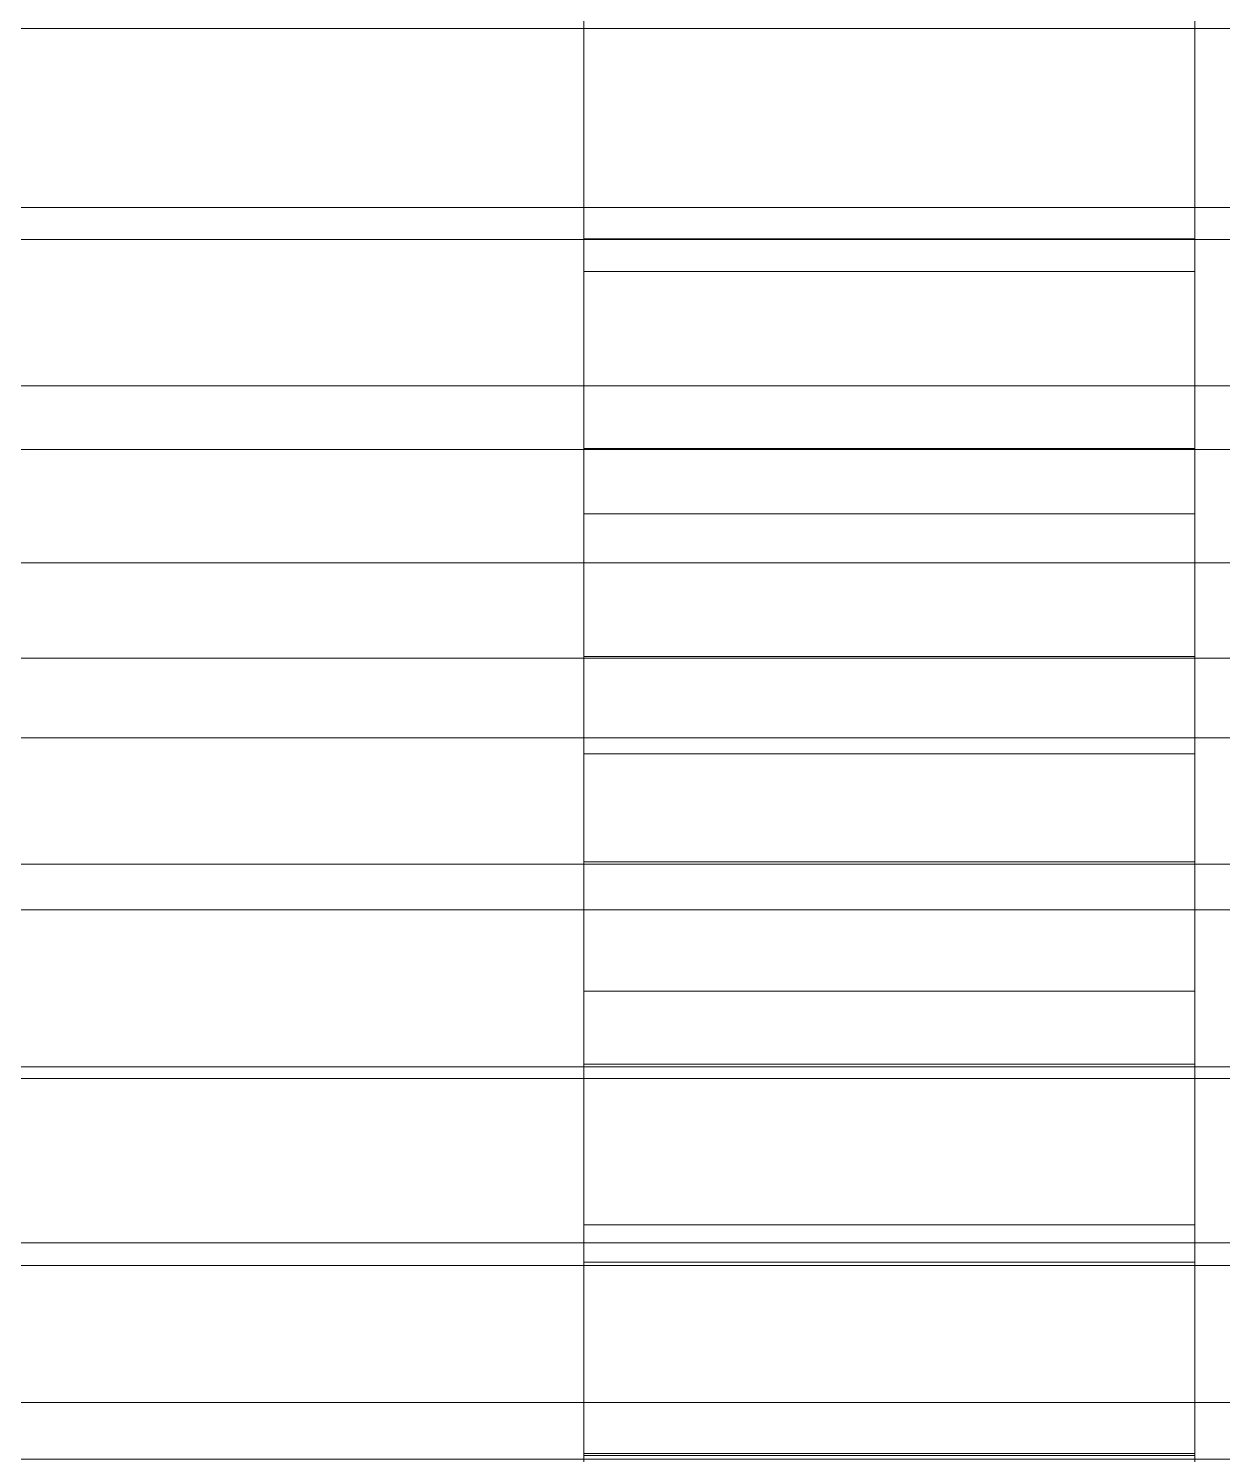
# Model space of a CAD drawing. Header units: millimetres. Extents: x -59 to 55, y -25 to 68.
# Drawn here: x 43.77 to 49.64, y -7 to 0 of the extents above; entities that cross this region are included whole.
import ezdxf

# ---------------------------------------------------------------- set-up
doc = ezdxf.new("R2010")
doc.units = ezdxf.units.MM
doc.layers.add('CIRCOLO_LU', color=7, linetype='Continuous')
doc.layers.add('ORING2', color=7, linetype='Continuous')

msp = doc.modelspace()

# ---------------------------------------------------------------- linework, layer by layer
at = {"layer": 'CIRCOLO_LU', "lineweight": 5}
for points, invisible_edges in [([(46.5, 0, 16.4921), (46.5, 1.0355, 16.4596), (43.5, 1.0355, 16.4596)], 12), ([(43.5, 1.0355, 16.4596), (43.5, 0, 16.4921), (46.5, 0, 16.4921)], 12), ([(49.5, 0, 16.4921), (49.5, 1.0355, 16.4596), (46.5, 1.0355, 16.4596)], 12), ([(46.5, 1.0355, 16.4596), (46.5, 0, 16.4921), (49.5, 0, 16.4921)], 12), ([(52.4982, 0, 16.4921), (52.4982, 1.0355, 16.4596), (49.5, 1.0355, 16.4596)], 12), ([(49.5, 1.0355, 16.4596), (49.5, 0, 16.4921), (52.4982, 0, 16.4921)], 12), ([(46.5, 0.8791, 13.9724), (46.5, 0, 14), (43.5, 0, 14)], 12), ([(43.5, 0, 14), (43.5, 0.8791, 13.9724), (46.5, 0.8791, 13.9724)], 12), ([(49.5, 0.8791, 13.9724), (49.5, 0, 14), (46.5, 0, 14)], 12), ([(46.5, 0, 14), (46.5, 0.8791, 13.9724), (49.5, 0.8791, 13.9724)], 12), ([(52.4982, 0.8791, 13.9724), (52.4982, 0, 14), (49.5, 0, 14)], 12), ([(49.5, 0, 14), (49.5, 0.8791, 13.9724), (52.4982, 0.8791, 13.9724)], 12), ([(46.5, -0.8791, -13.9724), (46.5, 0, -14), (43.5, 0, -14)], 12), ([(43.5, 0, -14), (43.5, -0.8791, -13.9724), (46.5, -0.8791, -13.9724)], 12), ([(43.5, 0, 16.4921), (43.5, -1.0355, 16.4596), (46.5, -1.0355, 16.4596)], 12), ([(43.5, 0, 16.4921), (46.5, -1.0355, 16.4596), (46.5, 0, 16.4921)], 1), ([(43.5, -1.0355, -16.4596), (43.5, 0, -16.4921), (46.5, 0, -16.4921)], 12), ([(43.5, -1.0355, -16.4596), (46.5, 0, -16.4921), (46.5, -1.0355, -16.4596)], 1), ([(46.5, 0, 14), (46.5, -0.8791, 13.9724), (43.5, -0.8791, 13.9724)], 12), ([(43.5, -0.8791, 13.9724), (43.5, 0, 14), (46.5, 0, 14)], 12), ([(49.5, 0, 14), (49.5, -0.8791, 13.9724), (46.5, -0.8791, 13.9724)], 12), ([(46.5, -0.8791, 13.9724), (46.5, 0, 14), (49.5, 0, 14)], 12), ([(46.5, 0, 16.4921), (46.5, -1.0355, 16.4596), (49.5, -1.0355, 16.4596)], 12), ([(46.5, 0, 16.4921), (49.5, -1.0355, 16.4596), (49.5, 0, 16.4921)], 1), ([(46.5, -1.0355, -16.4596), (46.5, 0, -16.4921), (49.5, 0, -16.4921)], 12), ([(46.5, -1.0355, -16.4596), (49.5, 0, -16.4921), (49.5, -1.0355, -16.4596)], 1), ([(49.5, -0.8791, -13.9724), (49.5, 0, -14), (46.5, 0, -14)], 12), ([(46.5, 0, -14), (46.5, -0.8791, -13.9724), (49.5, -0.8791, -13.9724)], 12), ([(49.5, 0, 16.4921), (49.5, -1.0355, 16.4596), (52.4982, -1.0355, 16.4596)], 12), ([(49.5, 0, 16.4921), (52.4982, -1.0355, 16.4596), (52.4982, 0, 16.4921)], 1), ([(52.4982, 0, 14), (52.4982, -0.8791, 13.9724), (49.5, -0.8791, 13.9724)], 12), ([(49.5, -0.8791, 13.9724), (49.5, 0, 14), (52.4982, 0, 14)], 12), ([(52.4982, -0.8791, -13.9724), (52.4982, 0, -14), (49.5, 0, -14)], 12), ([(49.5, 0, -14), (49.5, -0.8791, -13.9724), (52.4982, -0.8791, -13.9724)], 12), ([(49.5, -1.0355, -16.4596), (49.5, 0, -16.4921), (52.4982, 0, -16.4921)], 12), ([(49.5, -1.0355, -16.4596), (52.4982, 0, -16.4921), (52.4982, -1.0355, -16.4596)], 1), ([(46.5, -1.7547, -13.8896), (46.5, -0.8791, -13.9724), (43.5, -0.8791, -13.9724)], 12), ([(43.5, -0.8791, -13.9724), (43.5, -1.7547, -13.8896), (46.5, -1.7547, -13.8896)], 12), ([(46.5, -0.8791, 13.9724), (46.5, -1.7547, 13.8896), (43.5, -1.7547, 13.8896)], 12), ([(43.5, -1.7547, 13.8896), (43.5, -0.8791, 13.9724), (46.5, -0.8791, 13.9724)], 12), ([(49.5, -0.8791, 13.9724), (49.5, -1.7547, 13.8896), (46.5, -1.7547, 13.8896)], 12), ([(46.5, -1.7547, 13.8896), (46.5, -0.8791, 13.9724), (49.5, -0.8791, 13.9724)], 12), ([(49.5, -1.7547, -13.8896), (49.5, -0.8791, -13.9724), (46.5, -0.8791, -13.9724)], 12), ([(46.5, -0.8791, -13.9724), (46.5, -1.7547, -13.8896), (49.5, -1.7547, -13.8896)], 12), ([(52.4982, -0.8791, 13.9724), (52.4982, -1.7547, 13.8896), (49.5, -1.7547, 13.8896)], 12), ([(49.5, -1.7547, 13.8896), (49.5, -0.8791, 13.9724), (52.4982, -0.8791, 13.9724)], 12), ([(52.4982, -1.7547, -13.8896), (52.4982, -0.8791, -13.9724), (49.5, -0.8791, -13.9724)], 12), ([(49.5, -0.8791, -13.9724), (49.5, -1.7547, -13.8896), (52.4982, -1.7547, -13.8896)], 12), ([(43.5, -2.067, -16.3621), (43.5, -1.0355, -16.4596), (46.5, -1.0355, -16.4596)], 12), ([(43.5, -2.067, -16.3621), (46.5, -1.0355, -16.4596), (46.5, -2.067, -16.3621)], 1), ([(43.5, -1.0355, 16.4596), (43.5, -2.067, 16.3621), (46.5, -2.067, 16.3621)], 12), ([(43.5, -1.0355, 16.4596), (46.5, -2.067, 16.3621), (46.5, -1.0355, 16.4596)], 1), ([(46.5, -1.0355, 16.4596), (46.5, -2.067, 16.3621), (49.5, -2.067, 16.3621)], 12), ([(46.5, -1.0355, 16.4596), (49.5, -2.067, 16.3621), (49.5, -1.0355, 16.4596)], 1), ([(46.5, -2.067, -16.3621), (46.5, -1.0355, -16.4596), (49.5, -1.0355, -16.4596)], 12), ([(46.5, -2.067, -16.3621), (49.5, -1.0355, -16.4596), (49.5, -2.067, -16.3621)], 1), ([(49.5, -2.067, -16.3621), (49.5, -1.0355, -16.4596), (52.4982, -1.0355, -16.4596)], 12), ([(49.5, -2.067, -16.3621), (52.4982, -1.0355, -16.4596), (52.4982, -2.067, -16.3621)], 1), ([(49.5, -1.0355, 16.4596), (49.5, -2.067, 16.3621), (52.4982, -2.067, 16.3621)], 12), ([(49.5, -1.0355, 16.4596), (52.4982, -2.067, 16.3621), (52.4982, -1.0355, 16.4596)], 1), ([(46.5, -2.6233, -13.752), (46.5, -1.7547, -13.8896), (43.5, -1.7547, -13.8896)], 12), ([(43.5, -1.7547, -13.8896), (43.5, -2.6233, -13.752), (46.5, -2.6233, -13.752)], 12), ([(46.5, -1.7547, 13.8896), (46.5, -2.6233, 13.752), (43.5, -2.6233, 13.752)], 12), ([(43.5, -2.6233, 13.752), (43.5, -1.7547, 13.8896), (46.5, -1.7547, 13.8896)], 12), ([(49.5, -2.6233, -13.752), (49.5, -1.7547, -13.8896), (46.5, -1.7547, -13.8896)], 12), ([(46.5, -1.7547, -13.8896), (46.5, -2.6233, -13.752), (49.5, -2.6233, -13.752)], 12), ([(49.5, -1.7547, 13.8896), (49.5, -2.6233, 13.752), (46.5, -2.6233, 13.752)], 12), ([(46.5, -2.6233, 13.752), (46.5, -1.7547, 13.8896), (49.5, -1.7547, 13.8896)], 12), ([(52.4982, -2.6233, -13.752), (52.4982, -1.7547, -13.8896), (49.5, -1.7547, -13.8896)], 12), ([(49.5, -1.7547, -13.8896), (49.5, -2.6233, -13.752), (52.4982, -2.6233, -13.752)], 12), ([(52.4982, -1.7547, 13.8896), (52.4982, -2.6233, 13.752), (49.5, -2.6233, 13.752)], 12), ([(49.5, -2.6233, 13.752), (49.5, -1.7547, 13.8896), (52.4982, -1.7547, 13.8896)], 12), ([(43.5, -3.0903, -16.2), (43.5, -2.067, -16.3621), (46.5, -2.067, -16.3621)], 12), ([(43.5, -3.0903, -16.2), (46.5, -2.067, -16.3621), (46.5, -3.0903, -16.2)], 1), ([(43.5, -2.067, 16.3621), (43.5, -3.0903, 16.2), (46.5, -3.0903, 16.2)], 12), ([(43.5, -2.067, 16.3621), (46.5, -3.0903, 16.2), (46.5, -2.067, 16.3621)], 1), ([(46.5, -3.0903, -16.2), (46.5, -2.067, -16.3621), (49.5, -2.067, -16.3621)], 12), ([(46.5, -3.0903, -16.2), (49.5, -2.067, -16.3621), (49.5, -3.0903, -16.2)], 1), ([(46.5, -2.067, 16.3621), (46.5, -3.0903, 16.2), (49.5, -3.0903, 16.2)], 12), ([(46.5, -2.067, 16.3621), (49.5, -3.0903, 16.2), (49.5, -2.067, 16.3621)], 1), ([(49.5, -2.067, 16.3621), (49.5, -3.0903, 16.2), (52.4982, -3.0903, 16.2)], 12), ([(49.5, -2.067, 16.3621), (52.4982, -3.0903, 16.2), (52.4982, -2.067, 16.3621)], 1), ([(49.5, -3.0903, -16.2), (49.5, -2.067, -16.3621), (52.4982, -2.067, -16.3621)], 12), ([(49.5, -3.0903, -16.2), (52.4982, -2.067, -16.3621), (52.4982, -3.0903, -16.2)], 1), ([(46.5, -3.4817, -13.5602), (46.5, -2.6233, -13.752), (43.5, -2.6233, -13.752)], 12), ([(43.5, -2.6233, -13.752), (43.5, -3.4817, -13.5602), (46.5, -3.4817, -13.5602)], 12), ([(46.5, -2.6233, 13.752), (46.5, -3.4817, 13.5602), (43.5, -3.4817, 13.5602)], 12), ([(43.5, -3.4817, 13.5602), (43.5, -2.6233, 13.752), (46.5, -2.6233, 13.752)], 12), ([(49.5, -2.6233, 13.752), (49.5, -3.4817, 13.5602), (46.5, -3.4817, 13.5602)], 12), ([(46.5, -3.4817, 13.5602), (46.5, -2.6233, 13.752), (49.5, -2.6233, 13.752)], 12), ([(49.5, -3.4817, -13.5602), (49.5, -2.6233, -13.752), (46.5, -2.6233, -13.752)], 12), ([(46.5, -2.6233, -13.752), (46.5, -3.4817, -13.5602), (49.5, -3.4817, -13.5602)], 12), ([(52.4982, -2.6233, 13.752), (52.4982, -3.4817, 13.5602), (49.5, -3.4817, 13.5602)], 12), ([(49.5, -3.4817, 13.5602), (49.5, -2.6233, 13.752), (52.4982, -2.6233, 13.752)], 12), ([(52.4982, -3.4817, -13.5602), (52.4982, -2.6233, -13.752), (49.5, -2.6233, -13.752)], 12), ([(49.5, -2.6233, -13.752), (49.5, -3.4817, -13.5602), (52.4982, -3.4817, -13.5602)], 12), ([(43.5, -4.1014, -15.974), (43.5, -3.0903, -16.2), (46.5, -3.0903, -16.2)], 12), ([(43.5, -4.1014, -15.974), (46.5, -3.0903, -16.2), (46.5, -4.1014, -15.974)], 1), ([(43.5, -3.0903, 16.2), (43.5, -4.1014, 15.974), (46.5, -4.1014, 15.974)], 12), ([(43.5, -3.0903, 16.2), (46.5, -4.1014, 15.974), (46.5, -3.0903, 16.2)], 1), ([(46.5, -4.1014, -15.974), (46.5, -3.0903, -16.2), (49.5, -3.0903, -16.2)], 12), ([(46.5, -4.1014, -15.974), (49.5, -3.0903, -16.2), (49.5, -4.1014, -15.974)], 1), ([(46.5, -3.0903, 16.2), (46.5, -4.1014, 15.974), (49.5, -4.1014, 15.974)], 12), ([(46.5, -3.0903, 16.2), (49.5, -4.1014, 15.974), (49.5, -3.0903, 16.2)], 1), ([(49.5, -3.0903, 16.2), (49.5, -4.1014, 15.974), (52.4982, -4.1014, 15.974)], 12), ([(49.5, -3.0903, 16.2), (52.4982, -4.1014, 15.974), (52.4982, -3.0903, 16.2)], 1), ([(49.5, -4.1014, -15.974), (49.5, -3.0903, -16.2), (52.4982, -3.0903, -16.2)], 12), ([(49.5, -4.1014, -15.974), (52.4982, -3.0903, -16.2), (52.4982, -4.1014, -15.974)], 1), ([(46.5, -4.3262, -13.3148), (46.5, -3.4817, -13.5602), (43.5, -3.4817, -13.5602)], 12), ([(43.5, -3.4817, -13.5602), (43.5, -4.3262, -13.3148), (46.5, -4.3262, -13.3148)], 12), ([(46.5, -3.4817, 13.5602), (46.5, -4.3262, 13.3148), (43.5, -4.3262, 13.3148)], 12), ([(43.5, -4.3262, 13.3148), (43.5, -3.4817, 13.5602), (46.5, -3.4817, 13.5602)], 12), ([(49.5, -3.4817, 13.5602), (49.5, -4.3262, 13.3148), (46.5, -4.3262, 13.3148)], 12), ([(46.5, -4.3262, 13.3148), (46.5, -3.4817, 13.5602), (49.5, -3.4817, 13.5602)], 12), ([(49.5, -4.3262, -13.3148), (49.5, -3.4817, -13.5602), (46.5, -3.4817, -13.5602)], 12), ([(46.5, -3.4817, -13.5602), (46.5, -4.3262, -13.3148), (49.5, -4.3262, -13.3148)], 12), ([(52.4982, -4.3262, -13.3148), (52.4982, -3.4817, -13.5602), (49.5, -3.4817, -13.5602)], 12), ([(49.5, -3.4817, -13.5602), (49.5, -4.3262, -13.3148), (52.4982, -4.3262, -13.3148)], 12), ([(52.4982, -3.4817, 13.5602), (52.4982, -4.3262, 13.3148), (49.5, -4.3262, 13.3148)], 12), ([(49.5, -4.3262, 13.3148), (49.5, -3.4817, 13.5602), (52.4982, -3.4817, 13.5602)], 12), ([(43.5, -5.0963, -15.6849), (43.5, -4.1014, -15.974), (46.5, -4.1014, -15.974)], 12), ([(43.5, -5.0963, -15.6849), (46.5, -4.1014, -15.974), (46.5, -5.0963, -15.6849)], 1), ([(43.5, -4.1014, 15.974), (43.5, -5.0963, 15.6849), (46.5, -5.0963, 15.6849)], 12), ([(43.5, -4.1014, 15.974), (46.5, -5.0963, 15.6849), (46.5, -4.1014, 15.974)], 1), ([(46.5, -5.0963, -15.6849), (46.5, -4.1014, -15.974), (49.5, -4.1014, -15.974)], 12), ([(46.5, -5.0963, -15.6849), (49.5, -4.1014, -15.974), (49.5, -5.0963, -15.6849)], 1), ([(46.5, -4.1014, 15.974), (46.5, -5.0963, 15.6849), (49.5, -5.0963, 15.6849)], 12), ([(46.5, -4.1014, 15.974), (49.5, -5.0963, 15.6849), (49.5, -4.1014, 15.974)], 1), ([(49.5, -4.1014, 15.974), (49.5, -5.0963, 15.6849), (52.4982, -5.0963, 15.6849)], 12), ([(49.5, -4.1014, 15.974), (52.4982, -5.0963, 15.6849), (52.4982, -4.1014, 15.974)], 1), ([(49.5, -5.0963, -15.6849), (49.5, -4.1014, -15.974), (52.4982, -4.1014, -15.974)], 12), ([(49.5, -5.0963, -15.6849), (52.4982, -4.1014, -15.974), (52.4982, -5.0963, -15.6849)], 1), ([(46.5, -5.1537, -13.0169), (46.5, -4.3262, -13.3148), (43.5, -4.3262, -13.3148)], 12), ([(43.5, -4.3262, -13.3148), (43.5, -5.1537, -13.0169), (46.5, -5.1537, -13.0169)], 12), ([(46.5, -4.3262, 13.3148), (46.5, -5.1537, 13.0169), (43.5, -5.1537, 13.0169)], 12), ([(43.5, -5.1537, 13.0169), (43.5, -4.3262, 13.3148), (46.5, -4.3262, 13.3148)], 12), ([(49.5, -5.1537, -13.0169), (49.5, -4.3262, -13.3148), (46.5, -4.3262, -13.3148)], 12), ([(46.5, -4.3262, -13.3148), (46.5, -5.1537, -13.0169), (49.5, -5.1537, -13.0169)], 12), ([(49.5, -4.3262, 13.3148), (49.5, -5.1537, 13.0169), (46.5, -5.1537, 13.0169)], 12), ([(46.5, -5.1537, 13.0169), (46.5, -4.3262, 13.3148), (49.5, -4.3262, 13.3148)], 12), ([(52.4982, -5.1537, -13.0169), (52.4982, -4.3262, -13.3148), (49.5, -4.3262, -13.3148)], 12), ([(49.5, -4.3262, -13.3148), (49.5, -5.1537, -13.0169), (52.4982, -5.1537, -13.0169)], 12), ([(52.4982, -4.3262, 13.3148), (52.4982, -5.1537, 13.0169), (49.5, -5.1537, 13.0169)], 12), ([(49.5, -5.1537, 13.0169), (49.5, -4.3262, 13.3148), (52.4982, -4.3262, 13.3148)], 12), ([(43.5, -5.0963, 15.6849), (43.5, -6.0712, 15.334), (46.5, -6.0712, 15.334)], 12), ([(43.5, -5.0963, 15.6849), (46.5, -6.0712, 15.334), (46.5, -5.0963, 15.6849)], 1), ([(43.5, -6.0712, -15.334), (43.5, -5.0963, -15.6849), (46.5, -5.0963, -15.6849)], 12), ([(43.5, -6.0712, -15.334), (46.5, -5.0963, -15.6849), (46.5, -6.0712, -15.334)], 1), ([(46.5, -5.0963, 15.6849), (46.5, -6.0712, 15.334), (49.5, -6.0712, 15.334)], 12), ([(46.5, -5.0963, 15.6849), (49.5, -6.0712, 15.334), (49.5, -5.0963, 15.6849)], 1), ([(46.5, -6.0712, -15.334), (46.5, -5.0963, -15.6849), (49.5, -5.0963, -15.6849)], 12), ([(46.5, -6.0712, -15.334), (49.5, -5.0963, -15.6849), (49.5, -6.0712, -15.334)], 1), ([(49.5, -6.0712, -15.334), (49.5, -5.0963, -15.6849), (52.4982, -5.0963, -15.6849)], 12), ([(49.5, -6.0712, -15.334), (52.4982, -5.0963, -15.6849), (52.4982, -6.0712, -15.334)], 1), ([(49.5, -5.0963, 15.6849), (49.5, -6.0712, 15.334), (52.4982, -6.0712, 15.334)], 12), ([(49.5, -5.0963, 15.6849), (52.4982, -6.0712, 15.334), (52.4982, -5.0963, 15.6849)], 1), ([(46.5, -5.9609, -12.6676), (46.5, -5.1537, -13.0169), (43.5, -5.1537, -13.0169)], 12), ([(43.5, -5.1537, -13.0169), (43.5, -5.9609, -12.6676), (46.5, -5.9609, -12.6676)], 12), ([(46.5, -5.1537, 13.0169), (46.5, -5.9609, 12.6676), (43.5, -5.9609, 12.6676)], 12), ([(43.5, -5.9609, 12.6676), (43.5, -5.1537, 13.0169), (46.5, -5.1537, 13.0169)], 12), ([(49.5, -5.9609, -12.6676), (49.5, -5.1537, -13.0169), (46.5, -5.1537, -13.0169)], 12), ([(46.5, -5.1537, -13.0169), (46.5, -5.9609, -12.6676), (49.5, -5.9609, -12.6676)], 12), ([(49.5, -5.1537, 13.0169), (49.5, -5.9609, 12.6676), (46.5, -5.9609, 12.6676)], 12), ([(46.5, -5.9609, 12.6676), (46.5, -5.1537, 13.0169), (49.5, -5.1537, 13.0169)], 12), ([(52.4982, -5.9609, -12.6676), (52.4982, -5.1537, -13.0169), (49.5, -5.1537, -13.0169)], 12), ([(49.5, -5.1537, -13.0169), (49.5, -5.9609, -12.6676), (52.4982, -5.9609, -12.6676)], 12), ([(52.4982, -5.1537, 13.0169), (52.4982, -5.9609, 12.6676), (49.5, -5.9609, 12.6676)], 12), ([(49.5, -5.9609, 12.6676), (49.5, -5.1537, 13.0169), (52.4982, -5.1537, 13.0169)], 12), ([(46.5, -5.9609, 12.6676), (46.5, -6.7446, 12.2683), (43.5, -6.7446, 12.2683)], 12), ([(43.5, -6.7446, 12.2683), (43.5, -5.9609, 12.6676), (46.5, -5.9609, 12.6676)], 12), ([(46.5, -6.7446, -12.2683), (46.5, -5.9609, -12.6676), (43.5, -5.9609, -12.6676)], 12), ([(43.5, -5.9609, -12.6676), (43.5, -6.7446, -12.2683), (46.5, -6.7446, -12.2683)], 12), ([(49.5, -5.9609, 12.6676), (49.5, -6.7446, 12.2683), (46.5, -6.7446, 12.2683)], 12), ([(46.5, -6.7446, 12.2683), (46.5, -5.9609, 12.6676), (49.5, -5.9609, 12.6676)], 12), ([(49.5, -6.7446, -12.2683), (49.5, -5.9609, -12.6676), (46.5, -5.9609, -12.6676)], 12), ([(46.5, -5.9609, -12.6676), (46.5, -6.7446, -12.2683), (49.5, -6.7446, -12.2683)], 12), ([(52.4982, -5.9609, 12.6676), (52.4982, -6.7446, 12.2683), (49.5, -6.7446, 12.2683)], 12), ([(49.5, -6.7446, 12.2683), (49.5, -5.9609, 12.6676), (52.4982, -5.9609, 12.6676)], 12), ([(52.4982, -6.7446, -12.2683), (52.4982, -5.9609, -12.6676), (49.5, -5.9609, -12.6676)], 12), ([(49.5, -5.9609, -12.6676), (49.5, -6.7446, -12.2683), (52.4982, -6.7446, -12.2683)], 12), ([(43.5, -7.022, -14.9225), (43.5, -6.0712, -15.334), (46.5, -6.0712, -15.334)], 12), ([(43.5, -7.022, -14.9225), (46.5, -6.0712, -15.334), (46.5, -7.022, -14.9225)], 1), ([(43.5, -6.0712, 15.334), (43.5, -7.022, 14.9225), (46.5, -7.022, 14.9225)], 12), ([(43.5, -6.0712, 15.334), (46.5, -7.022, 14.9225), (46.5, -6.0712, 15.334)], 1), ([(46.5, -6.0712, 15.334), (46.5, -7.022, 14.9225), (49.5, -7.022, 14.9225)], 12), ([(46.5, -6.0712, 15.334), (49.5, -7.022, 14.9225), (49.5, -6.0712, 15.334)], 1), ([(46.5, -7.022, -14.9225), (46.5, -6.0712, -15.334), (49.5, -6.0712, -15.334)], 12), ([(46.5, -7.022, -14.9225), (49.5, -6.0712, -15.334), (49.5, -7.022, -14.9225)], 1), ([(49.5, -6.0712, 15.334), (49.5, -7.022, 14.9225), (52.4982, -7.022, 14.9225)], 12), ([(49.5, -6.0712, 15.334), (52.4982, -7.022, 14.9225), (52.4982, -6.0712, 15.334)], 1), ([(49.5, -7.022, -14.9225), (49.5, -6.0712, -15.334), (52.4982, -6.0712, -15.334)], 12), ([(49.5, -7.022, -14.9225), (52.4982, -6.0712, -15.334), (52.4982, -7.022, -14.9225)], 1), ([(46.5, -6.7446, 12.2683), (46.5, -7.5016, 11.8206), (43.5, -7.5016, 11.8206)], 12), ([(43.5, -7.5016, 11.8206), (43.5, -6.7446, 12.2683), (46.5, -6.7446, 12.2683)], 12), ([(46.5, -7.5016, -11.8206), (46.5, -6.7446, -12.2683), (43.5, -6.7446, -12.2683)], 12), ([(43.5, -6.7446, -12.2683), (43.5, -7.5016, -11.8206), (46.5, -7.5016, -11.8206)], 12), ([(49.5, -7.5016, -11.8206), (49.5, -6.7446, -12.2683), (46.5, -6.7446, -12.2683)], 12), ([(46.5, -6.7446, -12.2683), (46.5, -7.5016, -11.8206), (49.5, -7.5016, -11.8206)], 12), ([(49.5, -6.7446, 12.2683), (49.5, -7.5016, 11.8206), (46.5, -7.5016, 11.8206)], 12), ([(46.5, -7.5016, 11.8206), (46.5, -6.7446, 12.2683), (49.5, -6.7446, 12.2683)], 12), ([(52.4982, -7.5016, -11.8206), (52.4982, -6.7446, -12.2683), (49.5, -6.7446, -12.2683)], 12), ([(49.5, -6.7446, -12.2683), (49.5, -7.5016, -11.8206), (52.4982, -7.5016, -11.8206)], 12), ([(52.4982, -6.7446, 12.2683), (52.4982, -7.5016, 11.8206), (49.5, -7.5016, 11.8206)], 12), ([(49.5, -7.5016, 11.8206), (49.5, -6.7446, 12.2683), (52.4982, -6.7446, 12.2683)], 12)]:
    msp.add_3dface(points, dxfattribs=dict(at, invisible_edges=invisible_edges))
at = {"layer": 'ORING2', "lineweight": 5}
for points, invisible_edges in [([(46.5, 0, 19.0017), (49.5, 0, 19.0017), (49.4954, 1.1931, 18.968)], 12), ([(49.4954, 1.1931, 18.968), (46.5, 1.1931, 18.9644), (46.5, 0, 19.0017)], 12), ([(46.5, 0, 19.0017), (46.5, 1.1931, 18.9644), (46.5, 1.1083, 17.6169)], 12), ([(49.5, 0, 19.0017), (49.5, 1.1083, 17.6169), (49.4954, 1.1931, 18.968)], 1), ([(46.5, 0, 19.0017), (46.5, 1.1083, 17.6169), (46.5, 0, 17.6517)], 1), ([(46.5, 1.1083, 17.6169), (46.5, 1.0329, 16.4187), (46.5, 0, 16.4511)], 12), ([(46.5, 1.1083, 17.6169), (46.5, 0, 16.4511), (46.5, 0, 17.6517)], 1), ([(49.5, 0, 19.0017), (49.5, 0, 17.6517), (49.5, 1.1083, 17.6169)], 12), ([(49.5, 0, 17.6517), (49.5, 0, 16.4511), (49.5, 1.1083, 17.6169)], 2), ([(49.5, 0, 16.4511), (49.5, 1.0329, 16.4187), (49.5, 1.1083, 17.6169)], 12), ([(46.5, 0, 16.4511), (46.5, 1.0329, 16.4187), (49.5, 1.0329, 16.4187)], 12), ([(46.5, 0, 16.4511), (49.5, 1.0329, 16.4187), (49.5, 0, 16.4511)], 1), ([(49.5, -1.1931, 18.9642), (49.5, 0, 19.0017), (46.5, 0, 19.0017)], 12), ([(46.5, 0, 19.0017), (46.5, -1.1931, 18.9642), (49.5, -1.1931, 18.9642)], 12), ([(49.5, 0, -18.9999), (49.5, -1.1931, -18.9624), (46.5, -1.1931, -18.9624)], 12), ([(46.5, -1.1931, -18.9624), (46.5, 0, -18.9999), (49.5, 0, -18.9999)], 12), ([(49.5, 0, 16.4511), (49.5, -1.0329, 16.4187), (46.5, -1.0329, 16.4187)], 12), ([(46.5, -1.0329, 16.4187), (46.5, 0, 16.4511), (49.5, 0, 16.4511)], 12), ([(49.5, -1.0329, -16.4168), (49.5, 0, -16.4493), (46.5, 0, -16.4493)], 12), ([(46.5, 0, -16.4493), (46.5, -1.0329, -16.4168), (49.5, -1.0329, -16.4168)], 12), ([(46.5, 0, 19.0017), (46.5, 0, 17.6517), (46.5, -1.1931, 18.9642)], 2), ([(46.5, 0, 17.6517), (46.5, -1.1083, 17.6169), (46.5, -1.1931, 18.9642)], 12), ([(46.5, -1.1931, -18.9624), (46.5, -1.1083, -17.615), (46.5, 0, -17.6499)], 12), ([(46.5, 0, -17.6499), (46.5, 0, -18.9999), (46.5, -1.1931, -18.9624)], 12), ([(46.5, -1.1083, -17.615), (46.5, -1.0329, -16.4168), (46.5, 0, -16.4493)], 12), ([(46.5, 0, -16.4493), (46.5, 0, -17.6499), (46.5, -1.1083, -17.615)], 12), ([(46.5, 0, 17.6517), (46.5, 0, 16.4511), (46.5, -1.1083, 17.6169)], 2), ([(46.5, 0, 16.4511), (46.5, -1.0329, 16.4187), (46.5, -1.1083, 17.6169)], 12), ([(49.5, -1.1931, 18.9642), (49.5, -1.1083, 17.6169), (49.5, 0, 17.6517)], 12), ([(49.5, -1.1931, 18.9642), (49.5, 0, 17.6517), (49.5, 0, 19.0017)], 1), ([(49.5, 0, -17.6499), (49.5, -1.1083, -17.615), (49.5, -1.1931, -18.9624)], 12), ([(49.5, -1.1931, -18.9624), (49.5, 0, -18.9999), (49.5, 0, -17.6499)], 12), ([(49.5, 0, -16.4493), (49.5, -1.0329, -16.4168), (49.5, -1.1083, -17.615)], 12), ([(49.5, -1.1083, -17.615), (49.5, 0, -17.6499), (49.5, 0, -16.4493)], 12), ([(49.5, -1.1083, 17.6169), (49.5, -1.0329, 16.4187), (49.5, 0, 16.4511)], 12), ([(49.5, -1.1083, 17.6169), (49.5, 0, 16.4511), (49.5, 0, 17.6517)], 1), ([(49.5, -1.0329, 16.4187), (49.5, -2.0618, 16.3214), (46.5, -2.0618, 16.3214)], 12), ([(46.5, -2.0618, 16.3214), (46.5, -1.0329, 16.4187), (49.5, -1.0329, 16.4187)], 12), ([(49.5, -2.0618, -16.3196), (49.5, -1.0329, -16.4168), (46.5, -1.0329, -16.4168)], 12), ([(46.5, -1.0329, -16.4168), (46.5, -2.0618, -16.3196), (49.5, -2.0618, -16.3196)], 12), ([(46.5, -2.2122, -17.5107), (46.5, -2.0618, -16.3196), (46.5, -1.0329, -16.4168)], 12), ([(46.5, -1.0329, -16.4168), (46.5, -1.1083, -17.615), (46.5, -2.2122, -17.5107)], 12), ([(46.5, -1.1083, 17.6169), (46.5, -1.0329, 16.4187), (46.5, -2.2122, 17.5126)], 2), ([(46.5, -1.0329, 16.4187), (46.5, -2.0618, 16.3214), (46.5, -2.2122, 17.5126)], 12), ([(49.5, -2.2122, 17.5126), (49.5, -2.0618, 16.3214), (49.5, -1.0329, 16.4187)], 12), ([(49.5, -2.2122, 17.5126), (49.5, -1.0329, 16.4187), (49.5, -1.1083, 17.6169)], 1), ([(49.5, -1.0329, -16.4168), (49.5, -2.0618, -16.3196), (49.5, -2.2122, -17.5107)], 12), ([(49.5, -2.2122, -17.5107), (49.5, -1.1083, -17.615), (49.5, -1.0329, -16.4168)], 12), ([(46.5, -1.1931, 18.9642), (46.5, -1.1083, 17.6169), (46.5, -2.3814, 18.8519)], 2), ([(46.5, -1.1083, 17.6169), (46.5, -2.2122, 17.5126), (46.5, -2.3814, 18.8519)], 12), ([(46.5, -2.3814, -18.85), (46.5, -2.2122, -17.5107), (46.5, -1.1083, -17.615)], 12), ([(46.5, -1.1083, -17.615), (46.5, -1.1931, -18.9624), (46.5, -2.3814, -18.85)], 12), ([(49.5, -2.3814, 18.8519), (49.5, -2.2122, 17.5126), (49.5, -1.1083, 17.6169)], 12), ([(49.5, -2.3814, 18.8519), (49.5, -1.1083, 17.6169), (49.5, -1.1931, 18.9642)], 1), ([(49.5, -1.1083, -17.615), (49.5, -2.2122, -17.5107), (49.5, -2.3814, -18.85)], 12), ([(49.5, -2.3814, -18.85), (49.5, -1.1931, -18.9624), (49.5, -1.1083, -17.615)], 12), ([(49.5, -2.3814, 18.8519), (49.5, -1.1931, 18.9642), (46.5, -1.1931, 18.9642)], 12), ([(46.5, -1.1931, 18.9642), (46.5, -2.3814, 18.8519), (49.5, -2.3814, 18.8519)], 12), ([(49.5, -1.1931, -18.9624), (49.5, -2.3814, -18.85), (46.5, -2.3814, -18.85)], 12), ([(46.5, -2.3814, -18.85), (46.5, -1.1931, -18.9624), (49.5, -1.1931, -18.9624)], 12), ([(49.5, -2.0618, 16.3214), (49.5, -3.0825, 16.1598), (46.5, -3.0825, 16.1598)], 12), ([(46.5, -3.0825, 16.1598), (46.5, -2.0618, 16.3214), (49.5, -2.0618, 16.3214)], 12), ([(49.5, -3.0825, -16.1579), (49.5, -2.0618, -16.3196), (46.5, -2.0618, -16.3196)], 12), ([(46.5, -2.0618, -16.3196), (46.5, -3.0825, -16.1579), (49.5, -3.0825, -16.1579)], 12), ([(46.5, -3.3074, -17.3372), (46.5, -3.0825, -16.1579), (46.5, -2.0618, -16.3196)], 12), ([(46.5, -2.0618, -16.3196), (46.5, -2.2122, -17.5107), (46.5, -3.3074, -17.3372)], 12), ([(46.5, -2.2122, 17.5126), (46.5, -2.0618, 16.3214), (46.5, -3.3074, 17.3391)], 2), ([(46.5, -2.0618, 16.3214), (46.5, -3.0825, 16.1598), (46.5, -3.3074, 17.3391)], 12), ([(49.5, -2.0618, -16.3196), (49.5, -3.0825, -16.1579), (49.5, -3.3074, -17.3372)], 12), ([(49.5, -3.3074, -17.3372), (49.5, -2.2122, -17.5107), (49.5, -2.0618, -16.3196)], 12), ([(49.5, -3.3074, 17.3391), (49.5, -3.0825, 16.1598), (49.5, -2.0618, 16.3214)], 12), ([(49.5, -3.3074, 17.3391), (49.5, -2.0618, 16.3214), (49.5, -2.2122, 17.5126)], 1), ([(46.5, -2.3814, 18.8519), (46.5, -2.2122, 17.5126), (46.5, -3.5604, 18.6652)], 2), ([(46.5, -2.2122, 17.5126), (46.5, -3.3074, 17.3391), (46.5, -3.5604, 18.6652)], 12), ([(46.5, -3.5604, -18.6633), (46.5, -3.3074, -17.3372), (46.5, -2.2122, -17.5107)], 12), ([(46.5, -2.2122, -17.5107), (46.5, -2.3814, -18.85), (46.5, -3.5604, -18.6633)], 12), ([(49.5, -3.5604, 18.6652), (49.5, -3.3074, 17.3391), (49.5, -2.2122, 17.5126)], 12), ([(49.5, -3.5604, 18.6652), (49.5, -2.2122, 17.5126), (49.5, -2.3814, 18.8519)], 1), ([(49.5, -2.2122, -17.5107), (49.5, -3.3074, -17.3372), (49.5, -3.5604, -18.6633)], 12), ([(49.5, -3.5604, -18.6633), (49.5, -2.3814, -18.85), (49.5, -2.2122, -17.5107)], 12), ([(49.5, -3.5604, 18.6652), (49.5, -2.3814, 18.8519), (46.5, -2.3814, 18.8519)], 12), ([(46.5, -2.3814, 18.8519), (46.5, -3.5604, 18.6652), (49.5, -3.5604, 18.6652)], 12), ([(49.5, -2.3814, -18.85), (49.5, -3.5604, -18.6633), (46.5, -3.5604, -18.6633)], 12), ([(46.5, -3.5604, -18.6633), (46.5, -2.3814, -18.85), (49.5, -2.3814, -18.85)], 12), ([(49.5, -3.0825, 16.1598), (49.5, -4.091, 15.9343), (46.5, -4.091, 15.9343)], 12), ([(46.5, -4.091, 15.9343), (46.5, -3.0825, 16.1598), (49.5, -3.0825, 16.1598)], 12), ([(49.5, -4.091, -15.9325), (49.5, -3.0825, -16.1579), (46.5, -3.0825, -16.1579)], 12), ([(46.5, -3.0825, -16.1579), (46.5, -4.091, -15.9325), (49.5, -4.091, -15.9325)], 12), ([(46.5, -4.3896, -17.0953), (46.5, -4.091, -15.9325), (46.5, -3.0825, -16.1579)], 12), ([(46.5, -3.0825, -16.1579), (46.5, -3.3074, -17.3372), (46.5, -4.3896, -17.0953)], 12), ([(46.5, -3.3074, 17.3391), (46.5, -3.0825, 16.1598), (46.5, -4.3896, 17.0972)], 2), ([(46.5, -3.0825, 16.1598), (46.5, -4.091, 15.9343), (46.5, -4.3896, 17.0972)], 12), ([(49.5, -3.0825, -16.1579), (49.5, -4.091, -15.9325), (49.5, -4.3896, -17.0953)], 12), ([(49.5, -4.3896, -17.0953), (49.5, -3.3074, -17.3372), (49.5, -3.0825, -16.1579)], 12), ([(49.5, -4.3896, 17.0972), (49.5, -4.091, 15.9343), (49.5, -3.0825, 16.1598)], 12), ([(49.5, -4.3896, 17.0972), (49.5, -3.0825, 16.1598), (49.5, -3.3074, 17.3391)], 1), ([(46.5, -3.5604, 18.6652), (46.5, -3.3074, 17.3391), (46.5, -4.7253, 18.4048)], 2), ([(46.5, -3.3074, 17.3391), (46.5, -4.3896, 17.0972), (46.5, -4.7253, 18.4048)], 12), ([(46.5, -4.7253, -18.4029), (46.5, -4.3896, -17.0953), (46.5, -3.3074, -17.3372)], 12), ([(46.5, -3.3074, -17.3372), (46.5, -3.5604, -18.6633), (46.5, -4.7253, -18.4029)], 12), ([(49.5, -4.7253, 18.4048), (49.5, -4.3896, 17.0972), (49.5, -3.3074, 17.3391)], 12), ([(49.5, -4.7253, 18.4048), (49.5, -3.3074, 17.3391), (49.5, -3.5604, 18.6652)], 1), ([(49.5, -3.3074, -17.3372), (49.5, -4.3896, -17.0953), (49.5, -4.7253, -18.4029)], 12), ([(49.5, -4.7253, -18.4029), (49.5, -3.5604, -18.6633), (49.5, -3.3074, -17.3372)], 12), ([(49.5, -4.7253, 18.4048), (49.5, -3.5604, 18.6652), (46.5, -3.5604, 18.6652)], 12), ([(46.5, -3.5604, 18.6652), (46.5, -4.7253, 18.4048), (49.5, -4.7253, 18.4048)], 12), ([(49.5, -3.5604, -18.6633), (49.5, -4.7253, -18.4029), (46.5, -4.7253, -18.4029)], 12), ([(46.5, -4.7253, -18.4029), (46.5, -3.5604, -18.6633), (49.5, -3.5604, -18.6633)], 12), ([(49.5, -4.091, 15.9343), (49.5, -5.0834, 15.646), (46.5, -5.0834, 15.646)], 12), ([(46.5, -5.0834, 15.646), (46.5, -4.091, 15.9343), (49.5, -4.091, 15.9343)], 12), ([(49.5, -5.0834, -15.6441), (49.5, -4.091, -15.9325), (46.5, -4.091, -15.9325)], 12), ([(46.5, -4.091, -15.9325), (46.5, -5.0834, -15.6441), (49.5, -5.0834, -15.6441)], 12), ([(46.5, -5.4544, -16.786), (46.5, -5.0834, -15.6441), (46.5, -4.091, -15.9325)], 12), ([(46.5, -4.091, -15.9325), (46.5, -4.3896, -17.0953), (46.5, -5.4544, -16.786)], 12), ([(46.5, -4.3896, 17.0972), (46.5, -4.091, 15.9343), (46.5, -5.4544, 16.7879)], 2), ([(46.5, -4.091, 15.9343), (46.5, -5.0834, 15.646), (46.5, -5.4544, 16.7879)], 12), ([(49.5, -5.4544, 16.7879), (49.5, -5.0834, 15.646), (49.5, -4.091, 15.9343)], 12), ([(49.5, -5.4544, 16.7879), (49.5, -4.091, 15.9343), (49.5, -4.3896, 17.0972)], 1), ([(49.5, -4.091, -15.9325), (49.5, -5.0834, -15.6441), (49.5, -5.4544, -16.786)], 12), ([(49.5, -5.4544, -16.786), (49.5, -4.3896, -17.0953), (49.5, -4.091, -15.9325)], 12), ([(46.5, -4.7253, 18.4048), (46.5, -4.3896, 17.0972), (46.5, -5.8716, 18.0718)], 2), ([(46.5, -4.3896, 17.0972), (46.5, -5.4544, 16.7879), (46.5, -5.8716, 18.0718)], 12), ([(46.5, -5.8716, -18.0699), (46.5, -5.4544, -16.786), (46.5, -4.3896, -17.0953)], 12), ([(46.5, -4.3896, -17.0953), (46.5, -4.7253, -18.4029), (46.5, -5.8716, -18.0699)], 12), ([(49.5, -5.8716, 18.0718), (49.5, -5.4544, 16.7879), (49.5, -4.3896, 17.0972)], 12), ([(49.5, -5.8716, 18.0718), (49.5, -4.3896, 17.0972), (49.5, -4.7253, 18.4048)], 1), ([(49.5, -4.3896, -17.0953), (49.5, -5.4544, -16.786), (49.5, -5.8716, -18.0699)], 12), ([(49.5, -5.8716, -18.0699), (49.5, -4.7253, -18.4029), (49.5, -4.3896, -17.0953)], 12), ([(49.5, -5.8716, 18.0718), (49.5, -4.7253, 18.4048), (46.5, -4.7253, 18.4048)], 12), ([(46.5, -4.7253, 18.4048), (46.5, -5.8716, 18.0718), (49.5, -5.8716, 18.0718)], 12), ([(49.5, -4.7253, -18.4029), (49.5, -5.8716, -18.0699), (46.5, -5.8716, -18.0699)], 12), ([(46.5, -5.8716, -18.0699), (46.5, -4.7253, -18.4029), (49.5, -4.7253, -18.4029)], 12), ([(49.5, -5.0834, 15.646), (49.5, -6.0557, 15.296), (46.5, -6.0557, 15.296)], 12), ([(46.5, -6.0557, 15.296), (46.5, -5.0834, 15.646), (49.5, -5.0834, 15.646)], 12), ([(49.5, -6.0557, -15.2941), (49.5, -5.0834, -15.6441), (46.5, -5.0834, -15.6441)], 12), ([(46.5, -5.0834, -15.6441), (46.5, -6.0557, -15.2941), (49.5, -6.0557, -15.2941)], 12), ([(46.5, -5.4544, 16.7879), (46.5, -5.0834, 15.646), (46.5, -6.4977, 16.4122)], 2), ([(46.5, -5.0834, 15.646), (46.5, -6.0557, 15.296), (46.5, -6.4977, 16.4122)], 12), ([(46.5, -6.4977, -16.4104), (46.5, -6.0557, -15.2941), (46.5, -5.0834, -15.6441)], 12), ([(46.5, -5.0834, -15.6441), (46.5, -5.4544, -16.786), (46.5, -6.4977, -16.4104)], 12), ([(49.5, -5.0834, -15.6441), (49.5, -6.0557, -15.2941), (49.5, -6.4977, -16.4104)], 12), ([(49.5, -6.4977, -16.4104), (49.5, -5.4544, -16.786), (49.5, -5.0834, -15.6441)], 12), ([(49.5, -6.4977, 16.4122), (49.5, -6.0557, 15.296), (49.5, -5.0834, 15.646)], 12), ([(49.5, -6.4977, 16.4122), (49.5, -5.0834, 15.646), (49.5, -5.4544, 16.7879)], 1), ([(46.5, -5.8716, 18.0718), (46.5, -5.4544, 16.7879), (46.5, -6.9947, 17.6674)], 2), ([(46.5, -5.4544, 16.7879), (46.5, -6.4977, 16.4122), (46.5, -6.9947, 17.6674)], 12), ([(46.5, -6.9947, -17.6656), (46.5, -6.4977, -16.4104), (46.5, -5.4544, -16.786)], 12), ([(46.5, -5.4544, -16.786), (46.5, -5.8716, -18.0699), (46.5, -6.9947, -17.6656)], 12), ([(49.5, -6.9947, 17.6674), (49.5, -6.4977, 16.4122), (49.5, -5.4544, 16.7879)], 12), ([(49.5, -6.9947, 17.6674), (49.5, -5.4544, 16.7879), (49.5, -5.8716, 18.0718)], 1), ([(49.5, -5.4544, -16.786), (49.5, -6.4977, -16.4104), (49.5, -6.9947, -17.6656)], 12), ([(49.5, -6.9947, -17.6656), (49.5, -5.8716, -18.0699), (49.5, -5.4544, -16.786)], 12), ([(49.5, -6.9947, 17.6674), (49.5, -5.8716, 18.0718), (46.5, -5.8716, 18.0718)], 12), ([(46.5, -5.8716, 18.0718), (46.5, -6.9947, 17.6674), (49.5, -6.9947, 17.6674)], 12), ([(49.5, -5.8716, -18.0699), (49.5, -6.9947, -17.6656), (46.5, -6.9947, -17.6656)], 12), ([(46.5, -6.9947, -17.6656), (46.5, -5.8716, -18.0699), (49.5, -5.8716, -18.0699)], 12), ([(49.5, -6.0557, 15.296), (49.5, -7.0042, 14.8855), (46.5, -7.0042, 14.8855)], 12), ([(46.5, -7.0042, 14.8855), (46.5, -6.0557, 15.296), (49.5, -6.0557, 15.296)], 12), ([(49.5, -7.0042, -14.8837), (49.5, -6.0557, -15.2941), (46.5, -6.0557, -15.2941)], 12), ([(46.5, -6.0557, -15.2941), (46.5, -7.0042, -14.8837), (49.5, -7.0042, -14.8837)], 12), ([(46.5, -7.5153, -15.97), (46.5, -7.0042, -14.8837), (46.5, -6.0557, -15.2941)], 12), ([(46.5, -6.0557, -15.2941), (46.5, -6.4977, -16.4104), (46.5, -7.5153, -15.97)], 12), ([(46.5, -6.4977, 16.4122), (46.5, -6.0557, 15.296), (46.5, -7.5153, 15.9719)], 2), ([(46.5, -6.0557, 15.296), (46.5, -7.0042, 14.8855), (46.5, -7.5153, 15.9719)], 12), ([(49.5, -7.5153, 15.9719), (49.5, -7.0042, 14.8855), (49.5, -6.0557, 15.296)], 12), ([(49.5, -7.5153, 15.9719), (49.5, -6.0557, 15.296), (49.5, -6.4977, 16.4122)], 1), ([(49.5, -6.0557, -15.2941), (49.5, -7.0042, -14.8837), (49.5, -7.5153, -15.97)], 12), ([(49.5, -7.5153, -15.97), (49.5, -6.4977, -16.4104), (49.5, -6.0557, -15.2941)], 12), ([(46.5, -6.9947, 17.6674), (46.5, -6.4977, 16.4122), (46.5, -8.0901, 17.1934)], 2), ([(46.5, -6.4977, 16.4122), (46.5, -7.5153, 15.9719), (46.5, -8.0901, 17.1934)], 12), ([(46.5, -8.0901, -17.1915), (46.5, -7.5153, -15.97), (46.5, -6.4977, -16.4104)], 12), ([(46.5, -6.4977, -16.4104), (46.5, -6.9947, -17.6656), (46.5, -8.0901, -17.1915)], 12), ([(49.5, -8.0901, 17.1934), (49.5, -7.5153, 15.9719), (49.5, -6.4977, 16.4122)], 12), ([(49.5, -8.0901, 17.1934), (49.5, -6.4977, 16.4122), (49.5, -6.9947, 17.6674)], 1), ([(49.5, -6.4977, -16.4104), (49.5, -7.5153, -15.97), (49.5, -8.0901, -17.1915)], 12), ([(49.5, -8.0901, -17.1915), (49.5, -6.9947, -17.6656), (49.5, -6.4977, -16.4104)], 12), ([(49.5, -8.0901, 17.1934), (49.5, -6.9947, 17.6674), (46.5, -6.9947, 17.6674)], 12), ([(46.5, -6.9947, 17.6674), (46.5, -8.0901, 17.1934), (49.5, -8.0901, 17.1934)], 12), ([(49.5, -6.9947, -17.6656), (49.5, -8.0901, -17.1915), (46.5, -8.0901, -17.1915)], 12), ([(46.5, -8.0901, -17.1915), (46.5, -6.9947, -17.6656), (49.5, -6.9947, -17.6656)], 12)]:
    msp.add_3dface(points, dxfattribs=dict(at, invisible_edges=invisible_edges))

doc.saveas('drawing.dxf')
